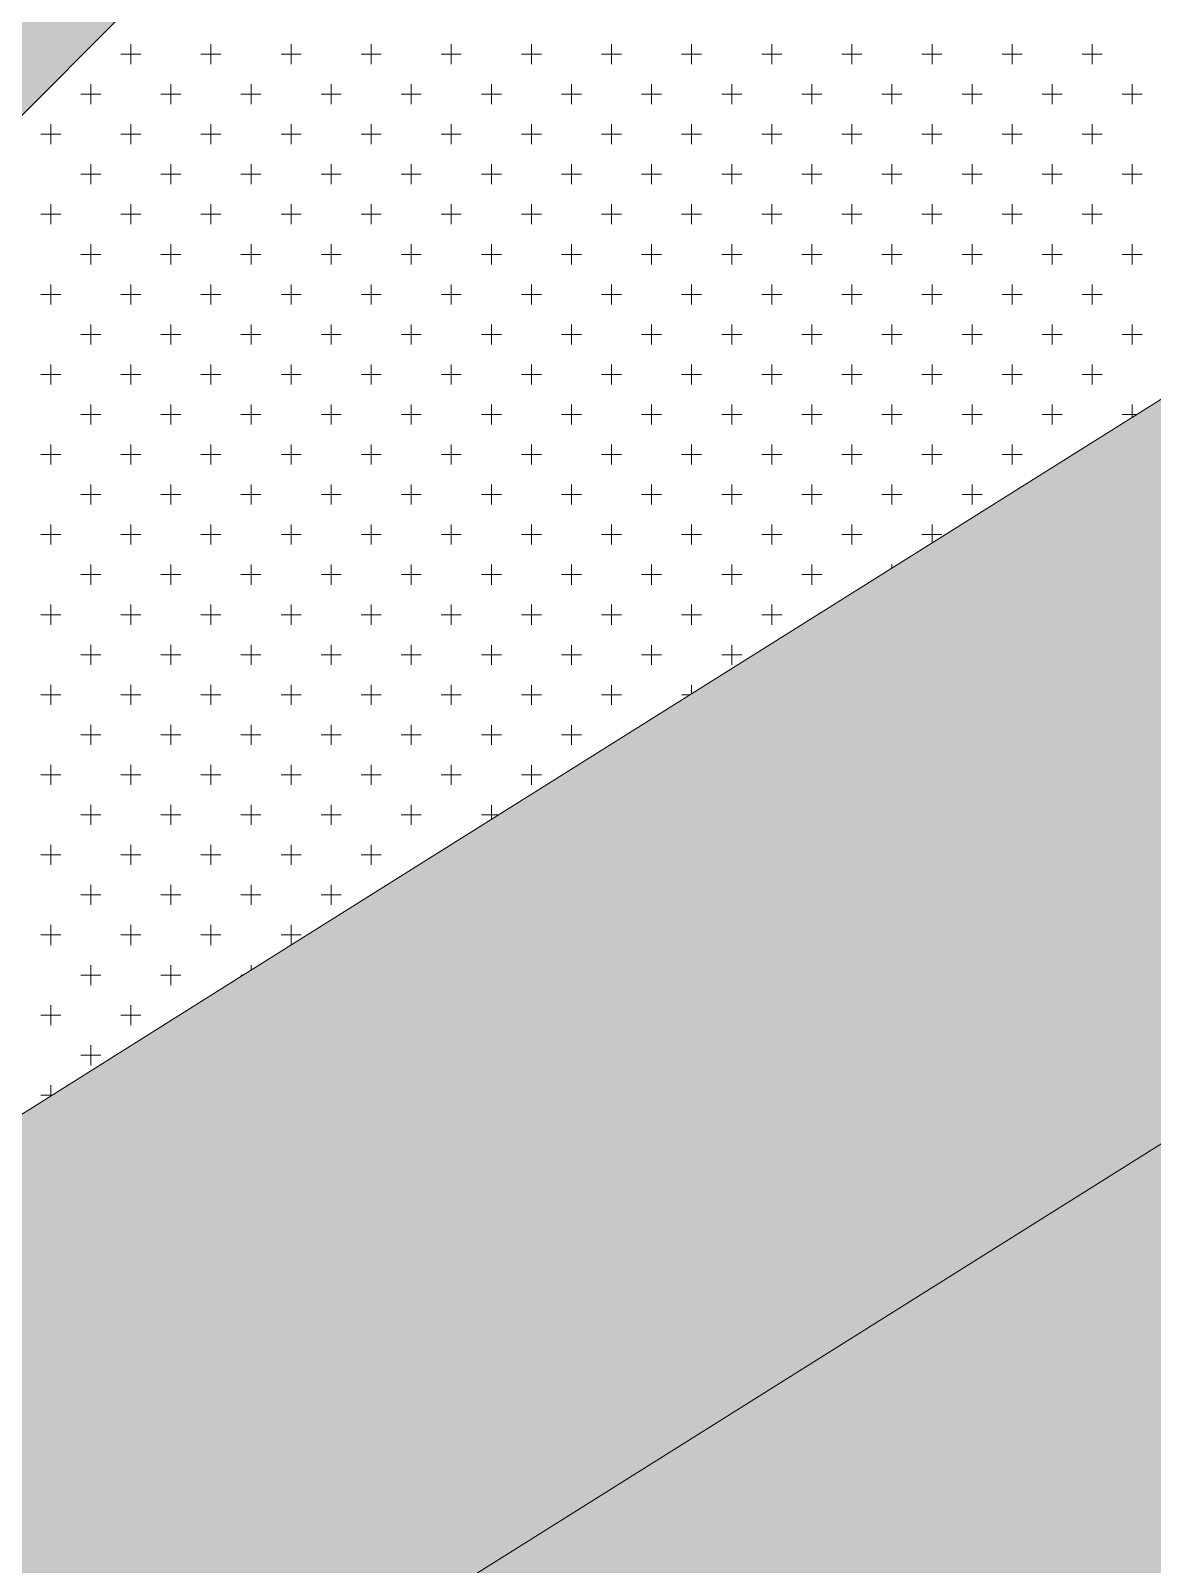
# Model space of a CAD drawing. Header units: metres. Extents: x 476631 to 477421, y 4483749 to 4484052.
# Drawn here: x 476842.93 to 476860.71, y 4483902.82 to 4483927.14 of the extents above; entities that cross this region are included whole.
import ezdxf

# ---------------------------------------------------------------- set-up
doc = ezdxf.new("R2010")
doc.units = ezdxf.units.M
for name, color, linetype, lineweight in [('M2', 1, 'Continuous', 25), ('PL_PARK', 97, 'Continuous', 0), ('serbest', 10, 'Continuous', 0), ('TK_PARSEL', 1, 'Continuous', 0)]:
    doc.layers.add(name, color=color, linetype=linetype, lineweight=lineweight)

msp = doc.modelspace()

# ---------------------------------------------------------------- hatches: boundary and pattern name
at = {"layer": 'M2', "true_color": 0x636466}
h = msp.add_hatch(color=251, dxfattribs=at)
h.dxf.hatch_style = 1
h.paths.add_polyline_path([(476851.484, 4483934.557), (476882.27, 4483950.064), (476871.379, 4483952.416), (476860.489, 4483946.931), (476849.599, 4483941.446), (476847.318, 4483940.297), (476839.144, 4483932.059), (476826.943, 4483948.275), (476821.144, 4483944.341), (476834.161, 4483927.038), (476839.13, 4483922.108)])
h = msp.add_hatch(color=251, dxfattribs=at)
h.dxf.hatch_style = 1
h.paths.add_polyline_path([(476865.334, 4483912.305), (476867.379, 4483925.396), (476824.883, 4483898.717), (476804.822, 4483898.784), (476804.037, 4483898.987), (476804.566, 4483888.784), (476827.748, 4483888.708)])
at = {"layer": 'serbest'}
h = msp.add_hatch(color=4, dxfattribs=at)
h.dxf.hatch_style = 1
h.paths.add_polyline_path([(476878.808, 4483900.104), (476868.356, 4483911.873), (476865.334, 4483912.305), (476848.735, 4483901.884), (476858.297, 4483886.653)])

# ---------------------------------------------------------------- linework, layer by layer
at = {"layer": 'PL_PARK', "color": 3}
for p, q in [((476833.681, 4483916.616), (476851.484, 4483934.557)), ((476867.61, 4483925.541), (476846.246, 4483912.129)), ((476846.246, 4483912.129), (476824.883, 4483898.717))]:
    msp.add_line(p, q, dxfattribs=at)
at = {"layer": 'PL_PARK', "color": 3, "linetype": 'Continuous'}
for p, q in [((476844.519, 4483926.611), (476844.519, 4483926.929)), ((476845.789, 4483926.611), (476845.789, 4483926.929)), ((476847.059, 4483926.611), (476847.059, 4483926.929)), ((476848.329, 4483926.611), (476848.329, 4483926.929)), ((476849.599, 4483926.611), (476849.599, 4483926.929)), ((476850.869, 4483926.611), (476850.869, 4483926.929)), ((476852.139, 4483926.611), (476852.139, 4483926.929)), ((476853.409, 4483926.611), (476853.409, 4483926.929)), ((476854.679, 4483926.611), (476854.679, 4483926.929)), ((476855.949, 4483926.611), (476855.949, 4483926.929)), ((476857.219, 4483926.611), (476857.219, 4483926.929)), ((476858.489, 4483926.611), (476858.489, 4483926.929)), ((476859.759, 4483926.611), (476859.759, 4483926.929)), ((476844.36, 4483926.77), (476844.677, 4483926.77)), ((476845.63, 4483926.77), (476845.947, 4483926.77)), ((476846.9, 4483926.77), (476847.217, 4483926.77)), ((476848.17, 4483926.77), (476848.487, 4483926.77)), ((476849.44, 4483926.77), (476849.757, 4483926.77)), ((476850.71, 4483926.77), (476851.027, 4483926.77)), ((476851.98, 4483926.77), (476852.297, 4483926.77)), ((476853.25, 4483926.77), (476853.567, 4483926.77)), ((476854.52, 4483926.77), (476854.837, 4483926.77)), ((476855.79, 4483926.77), (476856.107, 4483926.77)), ((476857.06, 4483926.77), (476857.377, 4483926.77)), ((476858.33, 4483926.77), (476858.647, 4483926.77)), ((476859.6, 4483926.77), (476859.917, 4483926.77)), ((476843.725, 4483926.135), (476844.042, 4483926.135)), ((476843.884, 4483925.976), (476843.884, 4483926.294)), ((476844.995, 4483926.135), (476845.312, 4483926.135)), ((476845.154, 4483925.976), (476845.154, 4483926.294)), ((476846.265, 4483926.135), (476846.582, 4483926.135)), ((476846.424, 4483925.976), (476846.424, 4483926.294)), ((476847.535, 4483926.135), (476847.852, 4483926.135)), ((476847.694, 4483925.976), (476847.694, 4483926.294)), ((476848.805, 4483926.135), (476849.122, 4483926.135)), ((476848.964, 4483925.976), (476848.964, 4483926.294)), ((476850.075, 4483926.135), (476850.392, 4483926.135)), ((476850.234, 4483925.976), (476850.234, 4483926.294)), ((476851.345, 4483926.135), (476851.662, 4483926.135)), ((476851.504, 4483925.976), (476851.504, 4483926.294)), ((476852.615, 4483926.135), (476852.932, 4483926.135)), ((476852.774, 4483925.976), (476852.774, 4483926.294)), ((476853.885, 4483926.135), (476854.202, 4483926.135)), ((476854.044, 4483925.976), (476854.044, 4483926.294)), ((476855.155, 4483926.135), (476855.472, 4483926.135)), ((476855.314, 4483925.976), (476855.314, 4483926.294)), ((476856.425, 4483926.135), (476856.742, 4483926.135)), ((476856.584, 4483925.976), (476856.584, 4483926.294)), ((476857.695, 4483926.135), (476858.012, 4483926.135)), ((476857.854, 4483925.976), (476857.854, 4483926.294)), ((476858.965, 4483926.135), (476859.282, 4483926.135)), ((476859.124, 4483925.976), (476859.124, 4483926.294)), ((476860.235, 4483926.135), (476860.552, 4483926.135)), ((476860.394, 4483925.976), (476860.394, 4483926.294)), ((476843.249, 4483925.341), (476843.249, 4483925.659)), ((476844.519, 4483925.341), (476844.519, 4483925.659)), ((476845.789, 4483925.341), (476845.789, 4483925.659)), ((476847.059, 4483925.341), (476847.059, 4483925.659)), ((476848.329, 4483925.341), (476848.329, 4483925.659)), ((476849.599, 4483925.341), (476849.599, 4483925.659)), ((476850.869, 4483925.341), (476850.869, 4483925.659)), ((476852.139, 4483925.341), (476852.139, 4483925.659)), ((476853.409, 4483925.341), (476853.409, 4483925.659)), ((476854.679, 4483925.341), (476854.679, 4483925.659)), ((476855.949, 4483925.341), (476855.949, 4483925.659)), ((476857.219, 4483925.341), (476857.219, 4483925.659)), ((476858.489, 4483925.341), (476858.489, 4483925.659)), ((476859.759, 4483925.341), (476859.759, 4483925.659)), ((476843.09, 4483925.5), (476843.407, 4483925.5)), ((476844.36, 4483925.5), (476844.677, 4483925.5)), ((476845.63, 4483925.5), (476845.947, 4483925.5)), ((476846.9, 4483925.5), (476847.217, 4483925.5)), ((476848.17, 4483925.5), (476848.487, 4483925.5)), ((476849.44, 4483925.5), (476849.757, 4483925.5)), ((476850.71, 4483925.5), (476851.027, 4483925.5)), ((476851.98, 4483925.5), (476852.297, 4483925.5)), ((476853.25, 4483925.5), (476853.567, 4483925.5)), ((476854.52, 4483925.5), (476854.837, 4483925.5)), ((476855.79, 4483925.5), (476856.107, 4483925.5)), ((476857.06, 4483925.5), (476857.377, 4483925.5)), ((476858.33, 4483925.5), (476858.647, 4483925.5)), ((476859.6, 4483925.5), (476859.917, 4483925.5)), ((476843.884, 4483924.706), (476843.884, 4483925.024)), ((476845.154, 4483924.706), (476845.154, 4483925.024)), ((476846.424, 4483924.706), (476846.424, 4483925.024)), ((476847.694, 4483924.706), (476847.694, 4483925.024)), ((476848.964, 4483924.706), (476848.964, 4483925.024)), ((476850.234, 4483924.706), (476850.234, 4483925.024)), ((476851.504, 4483924.706), (476851.504, 4483925.024)), ((476852.774, 4483924.706), (476852.774, 4483925.024)), ((476854.044, 4483924.706), (476854.044, 4483925.024)), ((476855.314, 4483924.706), (476855.314, 4483925.024)), ((476856.584, 4483924.706), (476856.584, 4483925.024)), ((476857.854, 4483924.706), (476857.854, 4483925.024)), ((476859.124, 4483924.706), (476859.124, 4483925.024)), ((476860.394, 4483924.706), (476860.394, 4483925.024)), ((476843.725, 4483924.865), (476844.042, 4483924.865)), ((476844.995, 4483924.865), (476845.312, 4483924.865)), ((476846.265, 4483924.865), (476846.582, 4483924.865)), ((476847.535, 4483924.865), (476847.852, 4483924.865)), ((476848.805, 4483924.865), (476849.122, 4483924.865)), ((476850.075, 4483924.865), (476850.392, 4483924.865)), ((476851.345, 4483924.865), (476851.662, 4483924.865)), ((476852.615, 4483924.865), (476852.932, 4483924.865)), ((476853.885, 4483924.865), (476854.202, 4483924.865)), ((476855.155, 4483924.865), (476855.472, 4483924.865)), ((476856.425, 4483924.865), (476856.742, 4483924.865)), ((476857.695, 4483924.865), (476858.012, 4483924.865)), ((476858.965, 4483924.865), (476859.282, 4483924.865)), ((476860.235, 4483924.865), (476860.552, 4483924.865)), ((476843.249, 4483924.071), (476843.249, 4483924.389)), ((476844.519, 4483924.071), (476844.519, 4483924.389)), ((476845.789, 4483924.071), (476845.789, 4483924.389)), ((476847.059, 4483924.071), (476847.059, 4483924.389)), ((476848.329, 4483924.071), (476848.329, 4483924.389)), ((476849.599, 4483924.071), (476849.599, 4483924.389)), ((476850.869, 4483924.071), (476850.869, 4483924.389)), ((476852.139, 4483924.071), (476852.139, 4483924.389)), ((476853.409, 4483924.071), (476853.409, 4483924.389)), ((476854.679, 4483924.071), (476854.679, 4483924.389)), ((476855.949, 4483924.071), (476855.949, 4483924.389)), ((476857.219, 4483924.071), (476857.219, 4483924.389)), ((476858.489, 4483924.071), (476858.489, 4483924.389)), ((476859.759, 4483924.071), (476859.759, 4483924.389)), ((476843.09, 4483924.23), (476843.407, 4483924.23)), ((476844.36, 4483924.23), (476844.677, 4483924.23)), ((476845.63, 4483924.23), (476845.947, 4483924.23)), ((476846.9, 4483924.23), (476847.217, 4483924.23)), ((476848.17, 4483924.23), (476848.487, 4483924.23)), ((476849.44, 4483924.23), (476849.757, 4483924.23)), ((476850.71, 4483924.23), (476851.027, 4483924.23)), ((476851.98, 4483924.23), (476852.297, 4483924.23)), ((476853.25, 4483924.23), (476853.567, 4483924.23)), ((476854.52, 4483924.23), (476854.837, 4483924.23)), ((476855.79, 4483924.23), (476856.107, 4483924.23)), ((476857.06, 4483924.23), (476857.377, 4483924.23)), ((476858.33, 4483924.23), (476858.647, 4483924.23)), ((476859.6, 4483924.23), (476859.917, 4483924.23)), ((476843.884, 4483923.436), (476843.884, 4483923.754)), ((476845.154, 4483923.436), (476845.154, 4483923.754)), ((476846.424, 4483923.436), (476846.424, 4483923.754)), ((476847.694, 4483923.436), (476847.694, 4483923.754)), ((476848.964, 4483923.436), (476848.964, 4483923.754)), ((476850.234, 4483923.436), (476850.234, 4483923.754)), ((476851.504, 4483923.436), (476851.504, 4483923.754)), ((476852.774, 4483923.436), (476852.774, 4483923.754)), ((476854.044, 4483923.436), (476854.044, 4483923.754)), ((476855.314, 4483923.436), (476855.314, 4483923.754)), ((476856.584, 4483923.436), (476856.584, 4483923.754)), ((476857.854, 4483923.436), (476857.854, 4483923.754)), ((476859.124, 4483923.436), (476859.124, 4483923.754)), ((476860.394, 4483923.436), (476860.394, 4483923.754)), ((476843.725, 4483923.595), (476844.042, 4483923.595)), ((476844.995, 4483923.595), (476845.312, 4483923.595)), ((476846.265, 4483923.595), (476846.582, 4483923.595)), ((476847.535, 4483923.595), (476847.852, 4483923.595)), ((476848.805, 4483923.595), (476849.122, 4483923.595)), ((476850.075, 4483923.595), (476850.392, 4483923.595)), ((476851.345, 4483923.595), (476851.662, 4483923.595)), ((476852.615, 4483923.595), (476852.932, 4483923.595)), ((476853.885, 4483923.595), (476854.202, 4483923.595)), ((476855.155, 4483923.595), (476855.472, 4483923.595)), ((476856.425, 4483923.595), (476856.742, 4483923.595)), ((476857.695, 4483923.595), (476858.012, 4483923.595)), ((476858.965, 4483923.595), (476859.282, 4483923.595)), ((476860.235, 4483923.595), (476860.552, 4483923.595)), ((476843.09, 4483922.96), (476843.407, 4483922.96)), ((476843.249, 4483922.801), (476843.249, 4483923.119)), ((476844.36, 4483922.96), (476844.677, 4483922.96)), ((476844.519, 4483922.801), (476844.519, 4483923.119)), ((476845.63, 4483922.96), (476845.947, 4483922.96)), ((476845.789, 4483922.801), (476845.789, 4483923.119)), ((476846.9, 4483922.96), (476847.217, 4483922.96)), ((476847.059, 4483922.801), (476847.059, 4483923.119)), ((476848.17, 4483922.96), (476848.487, 4483922.96)), ((476848.329, 4483922.801), (476848.329, 4483923.119)), ((476849.44, 4483922.96), (476849.757, 4483922.96)), ((476849.599, 4483922.801), (476849.599, 4483923.119)), ((476850.71, 4483922.96), (476851.027, 4483922.96)), ((476850.869, 4483922.801), (476850.869, 4483923.119)), ((476851.98, 4483922.96), (476852.297, 4483922.96)), ((476852.139, 4483922.801), (476852.139, 4483923.119)), ((476853.25, 4483922.96), (476853.567, 4483922.96)), ((476853.409, 4483922.801), (476853.409, 4483923.119)), ((476854.52, 4483922.96), (476854.837, 4483922.96)), ((476854.679, 4483922.801), (476854.679, 4483923.119)), ((476855.79, 4483922.96), (476856.107, 4483922.96)), ((476855.949, 4483922.801), (476855.949, 4483923.119)), ((476857.06, 4483922.96), (476857.377, 4483922.96)), ((476857.219, 4483922.801), (476857.219, 4483923.119)), ((476858.33, 4483922.96), (476858.647, 4483922.96)), ((476858.489, 4483922.801), (476858.489, 4483923.119)), ((476859.6, 4483922.96), (476859.917, 4483922.96)), ((476859.759, 4483922.801), (476859.759, 4483923.119)), ((476843.884, 4483922.166), (476843.884, 4483922.484)), ((476845.154, 4483922.166), (476845.154, 4483922.484)), ((476846.424, 4483922.166), (476846.424, 4483922.484)), ((476847.694, 4483922.166), (476847.694, 4483922.484)), ((476848.964, 4483922.166), (476848.964, 4483922.484)), ((476850.234, 4483922.166), (476850.234, 4483922.484)), ((476851.504, 4483922.166), (476851.504, 4483922.484)), ((476852.774, 4483922.166), (476852.774, 4483922.484)), ((476854.044, 4483922.166), (476854.044, 4483922.484)), ((476855.314, 4483922.166), (476855.314, 4483922.484)), ((476856.584, 4483922.166), (476856.584, 4483922.484)), ((476857.854, 4483922.166), (476857.854, 4483922.484)), ((476859.124, 4483922.166), (476859.124, 4483922.484)), ((476860.394, 4483922.166), (476860.394, 4483922.484)), ((476843.725, 4483922.325), (476844.042, 4483922.325)), ((476844.995, 4483922.325), (476845.312, 4483922.325)), ((476846.265, 4483922.325), (476846.582, 4483922.325)), ((476847.535, 4483922.325), (476847.852, 4483922.325)), ((476848.805, 4483922.325), (476849.122, 4483922.325)), ((476850.075, 4483922.325), (476850.392, 4483922.325)), ((476851.345, 4483922.325), (476851.662, 4483922.325)), ((476852.615, 4483922.325), (476852.932, 4483922.325)), ((476853.885, 4483922.325), (476854.202, 4483922.325)), ((476855.155, 4483922.325), (476855.472, 4483922.325)), ((476856.425, 4483922.325), (476856.742, 4483922.325)), ((476857.695, 4483922.325), (476858.012, 4483922.325)), ((476858.965, 4483922.325), (476859.282, 4483922.325)), ((476860.235, 4483922.325), (476860.552, 4483922.325)), ((476843.249, 4483921.531), (476843.249, 4483921.849)), ((476844.519, 4483921.531), (476844.519, 4483921.849)), ((476845.789, 4483921.531), (476845.789, 4483921.849)), ((476847.059, 4483921.531), (476847.059, 4483921.849)), ((476848.329, 4483921.531), (476848.329, 4483921.849)), ((476849.599, 4483921.531), (476849.599, 4483921.849)), ((476850.869, 4483921.531), (476850.869, 4483921.849)), ((476852.139, 4483921.531), (476852.139, 4483921.849)), ((476853.409, 4483921.531), (476853.409, 4483921.849)), ((476854.679, 4483921.531), (476854.679, 4483921.849)), ((476855.949, 4483921.531), (476855.949, 4483921.849)), ((476857.219, 4483921.531), (476857.219, 4483921.849)), ((476858.489, 4483921.531), (476858.489, 4483921.849)), ((476859.759, 4483921.531), (476859.759, 4483921.849)), ((476843.09, 4483921.69), (476843.407, 4483921.69)), ((476844.36, 4483921.69), (476844.677, 4483921.69)), ((476845.63, 4483921.69), (476845.947, 4483921.69)), ((476846.9, 4483921.69), (476847.217, 4483921.69)), ((476848.17, 4483921.69), (476848.487, 4483921.69)), ((476849.44, 4483921.69), (476849.757, 4483921.69)), ((476850.71, 4483921.69), (476851.027, 4483921.69)), ((476851.98, 4483921.69), (476852.297, 4483921.69)), ((476853.25, 4483921.69), (476853.567, 4483921.69)), ((476854.52, 4483921.69), (476854.837, 4483921.69)), ((476855.79, 4483921.69), (476856.107, 4483921.69)), ((476857.06, 4483921.69), (476857.377, 4483921.69)), ((476858.33, 4483921.69), (476858.647, 4483921.69)), ((476859.6, 4483921.69), (476859.917, 4483921.69)), ((476843.725, 4483921.055), (476844.042, 4483921.055)), ((476843.884, 4483920.896), (476843.884, 4483921.214)), ((476844.995, 4483921.055), (476845.312, 4483921.055)), ((476845.154, 4483920.896), (476845.154, 4483921.214)), ((476846.265, 4483921.055), (476846.582, 4483921.055)), ((476846.424, 4483920.896), (476846.424, 4483921.214)), ((476847.535, 4483921.055), (476847.852, 4483921.055)), ((476847.694, 4483920.896), (476847.694, 4483921.214)), ((476848.805, 4483921.055), (476849.122, 4483921.055)), ((476848.964, 4483920.896), (476848.964, 4483921.214)), ((476850.075, 4483921.055), (476850.392, 4483921.055)), ((476850.234, 4483920.896), (476850.234, 4483921.214)), ((476851.345, 4483921.055), (476851.662, 4483921.055)), ((476851.504, 4483920.896), (476851.504, 4483921.214)), ((476852.615, 4483921.055), (476852.932, 4483921.055)), ((476852.774, 4483920.896), (476852.774, 4483921.214)), ((476853.885, 4483921.055), (476854.202, 4483921.055)), ((476854.044, 4483920.896), (476854.044, 4483921.214)), ((476855.155, 4483921.055), (476855.472, 4483921.055)), ((476855.314, 4483920.896), (476855.314, 4483921.214)), ((476856.425, 4483921.055), (476856.742, 4483921.055)), ((476856.584, 4483920.896), (476856.584, 4483921.214)), ((476857.695, 4483921.055), (476858.012, 4483921.055)), ((476857.854, 4483920.896), (476857.854, 4483921.214)), ((476858.965, 4483921.055), (476859.282, 4483921.055)), ((476859.124, 4483920.896), (476859.124, 4483921.214)), ((476860.235, 4483921.055), (476860.464, 4483921.055)), ((476860.394, 4483921.011), (476860.394, 4483921.214)), ((476843.249, 4483920.261), (476843.249, 4483920.579)), ((476844.519, 4483920.261), (476844.519, 4483920.579)), ((476845.789, 4483920.261), (476845.789, 4483920.579)), ((476847.059, 4483920.261), (476847.059, 4483920.579)), ((476848.329, 4483920.261), (476848.329, 4483920.579)), ((476849.599, 4483920.261), (476849.599, 4483920.579)), ((476850.869, 4483920.261), (476850.869, 4483920.579)), ((476852.139, 4483920.261), (476852.139, 4483920.579)), ((476853.409, 4483920.261), (476853.409, 4483920.579)), ((476854.679, 4483920.261), (476854.679, 4483920.579)), ((476855.949, 4483920.261), (476855.949, 4483920.579)), ((476857.219, 4483920.261), (476857.219, 4483920.579)), ((476858.489, 4483920.261), (476858.489, 4483920.579)), ((476843.09, 4483920.42), (476843.407, 4483920.42)), ((476844.36, 4483920.42), (476844.677, 4483920.42)), ((476845.63, 4483920.42), (476845.947, 4483920.42)), ((476846.9, 4483920.42), (476847.217, 4483920.42)), ((476848.17, 4483920.42), (476848.487, 4483920.42)), ((476849.44, 4483920.42), (476849.757, 4483920.42)), ((476850.71, 4483920.42), (476851.027, 4483920.42)), ((476851.98, 4483920.42), (476852.297, 4483920.42)), ((476853.25, 4483920.42), (476853.567, 4483920.42)), ((476854.52, 4483920.42), (476854.837, 4483920.42)), ((476855.79, 4483920.42), (476856.107, 4483920.42)), ((476857.06, 4483920.42), (476857.377, 4483920.42)), ((476858.33, 4483920.42), (476858.647, 4483920.42)), ((476843.725, 4483919.785), (476844.042, 4483919.785)), ((476843.884, 4483919.626), (476843.884, 4483919.944)), ((476844.995, 4483919.785), (476845.312, 4483919.785)), ((476845.154, 4483919.626), (476845.154, 4483919.944)), ((476846.265, 4483919.785), (476846.582, 4483919.785)), ((476846.424, 4483919.626), (476846.424, 4483919.944)), ((476847.535, 4483919.785), (476847.852, 4483919.785)), ((476847.694, 4483919.626), (476847.694, 4483919.944)), ((476848.805, 4483919.785), (476849.122, 4483919.785)), ((476848.964, 4483919.626), (476848.964, 4483919.944)), ((476850.075, 4483919.785), (476850.392, 4483919.785)), ((476850.234, 4483919.626), (476850.234, 4483919.944)), ((476851.345, 4483919.785), (476851.662, 4483919.785)), ((476851.504, 4483919.626), (476851.504, 4483919.944)), ((476852.615, 4483919.785), (476852.932, 4483919.785)), ((476852.774, 4483919.626), (476852.774, 4483919.944)), ((476853.885, 4483919.785), (476854.202, 4483919.785)), ((476854.044, 4483919.626), (476854.044, 4483919.944)), ((476855.155, 4483919.785), (476855.472, 4483919.785)), ((476855.314, 4483919.626), (476855.314, 4483919.944)), ((476856.425, 4483919.785), (476856.742, 4483919.785)), ((476856.584, 4483919.626), (476856.584, 4483919.944)), ((476857.695, 4483919.785), (476858.012, 4483919.785)), ((476857.854, 4483919.626), (476857.854, 4483919.944)), ((476843.249, 4483918.991), (476843.249, 4483919.309)), ((476844.519, 4483918.991), (476844.519, 4483919.309)), ((476845.789, 4483918.991), (476845.789, 4483919.309)), ((476847.059, 4483918.991), (476847.059, 4483919.309)), ((476848.329, 4483918.991), (476848.329, 4483919.309)), ((476849.599, 4483918.991), (476849.599, 4483919.309)), ((476850.869, 4483918.991), (476850.869, 4483919.309)), ((476852.139, 4483918.991), (476852.139, 4483919.309)), ((476853.409, 4483918.991), (476853.409, 4483919.309)), ((476854.679, 4483918.991), (476854.679, 4483919.309)), ((476855.949, 4483918.991), (476855.949, 4483919.309)), ((476857.219, 4483919.017), (476857.219, 4483919.309)), ((476843.09, 4483919.15), (476843.407, 4483919.15)), ((476844.36, 4483919.15), (476844.677, 4483919.15)), ((476845.63, 4483919.15), (476845.947, 4483919.15)), ((476846.9, 4483919.15), (476847.217, 4483919.15)), ((476848.17, 4483919.15), (476848.487, 4483919.15)), ((476849.44, 4483919.15), (476849.757, 4483919.15)), ((476850.71, 4483919.15), (476851.027, 4483919.15)), ((476851.98, 4483919.15), (476852.297, 4483919.15)), ((476853.25, 4483919.15), (476853.567, 4483919.15)), ((476854.52, 4483919.15), (476854.837, 4483919.15)), ((476855.79, 4483919.15), (476856.107, 4483919.15)), ((476857.06, 4483919.15), (476857.377, 4483919.15)), ((476843.884, 4483918.356), (476843.884, 4483918.674)), ((476845.154, 4483918.356), (476845.154, 4483918.674)), ((476846.424, 4483918.356), (476846.424, 4483918.674)), ((476847.694, 4483918.356), (476847.694, 4483918.674)), ((476848.964, 4483918.356), (476848.964, 4483918.674)), ((476850.234, 4483918.356), (476850.234, 4483918.674)), ((476851.504, 4483918.356), (476851.504, 4483918.674)), ((476852.774, 4483918.356), (476852.774, 4483918.674)), ((476854.044, 4483918.356), (476854.044, 4483918.674)), ((476855.314, 4483918.356), (476855.314, 4483918.674)), ((476856.584, 4483918.619), (476856.584, 4483918.674)), ((476843.725, 4483918.515), (476844.042, 4483918.515)), ((476844.995, 4483918.515), (476845.312, 4483918.515)), ((476846.265, 4483918.515), (476846.582, 4483918.515)), ((476847.535, 4483918.515), (476847.852, 4483918.515)), ((476848.805, 4483918.515), (476849.122, 4483918.515)), ((476850.075, 4483918.515), (476850.392, 4483918.515)), ((476851.345, 4483918.515), (476851.662, 4483918.515)), ((476852.615, 4483918.515), (476852.932, 4483918.515)), ((476853.885, 4483918.515), (476854.202, 4483918.515)), ((476855.155, 4483918.515), (476855.472, 4483918.515)), ((476843.09, 4483917.88), (476843.407, 4483917.88)), ((476843.249, 4483917.721), (476843.249, 4483918.039)), ((476844.36, 4483917.88), (476844.677, 4483917.88)), ((476844.519, 4483917.721), (476844.519, 4483918.039)), ((476845.63, 4483917.88), (476845.947, 4483917.88)), ((476845.789, 4483917.721), (476845.789, 4483918.039)), ((476846.9, 4483917.88), (476847.217, 4483917.88)), ((476847.059, 4483917.721), (476847.059, 4483918.039)), ((476848.17, 4483917.88), (476848.487, 4483917.88)), ((476848.329, 4483917.721), (476848.329, 4483918.039)), ((476849.44, 4483917.88), (476849.757, 4483917.88)), ((476849.599, 4483917.721), (476849.599, 4483918.039)), ((476850.71, 4483917.88), (476851.027, 4483917.88)), ((476850.869, 4483917.721), (476850.869, 4483918.039)), ((476851.98, 4483917.88), (476852.297, 4483917.88)), ((476852.139, 4483917.721), (476852.139, 4483918.039)), ((476853.25, 4483917.88), (476853.567, 4483917.88)), ((476853.409, 4483917.721), (476853.409, 4483918.039)), ((476854.52, 4483917.88), (476854.837, 4483917.88)), ((476854.679, 4483917.721), (476854.679, 4483918.039)), ((476843.884, 4483917.086), (476843.884, 4483917.404)), ((476845.154, 4483917.086), (476845.154, 4483917.404)), ((476846.424, 4483917.086), (476846.424, 4483917.404)), ((476847.694, 4483917.086), (476847.694, 4483917.404)), ((476848.964, 4483917.086), (476848.964, 4483917.404)), ((476850.234, 4483917.086), (476850.234, 4483917.404)), ((476851.504, 4483917.086), (476851.504, 4483917.404)), ((476852.774, 4483917.086), (476852.774, 4483917.404)), ((476854.044, 4483917.086), (476854.044, 4483917.404)), ((476843.725, 4483917.245), (476844.042, 4483917.245)), ((476844.995, 4483917.245), (476845.312, 4483917.245)), ((476846.265, 4483917.245), (476846.582, 4483917.245)), ((476847.535, 4483917.245), (476847.852, 4483917.245)), ((476848.805, 4483917.245), (476849.122, 4483917.245)), ((476850.075, 4483917.245), (476850.392, 4483917.245)), ((476851.345, 4483917.245), (476851.662, 4483917.245)), ((476852.615, 4483917.245), (476852.932, 4483917.245)), ((476853.885, 4483917.245), (476854.202, 4483917.245)), ((476843.09, 4483916.61), (476843.407, 4483916.61)), ((476843.249, 4483916.451), (476843.249, 4483916.769)), ((476844.36, 4483916.61), (476844.677, 4483916.61)), ((476844.519, 4483916.451), (476844.519, 4483916.769)), ((476845.63, 4483916.61), (476845.947, 4483916.61)), ((476845.789, 4483916.451), (476845.789, 4483916.769)), ((476846.9, 4483916.61), (476847.217, 4483916.61)), ((476847.059, 4483916.451), (476847.059, 4483916.769)), ((476848.17, 4483916.61), (476848.487, 4483916.61)), ((476848.329, 4483916.451), (476848.329, 4483916.769)), ((476849.44, 4483916.61), (476849.757, 4483916.61)), ((476849.599, 4483916.451), (476849.599, 4483916.769)), ((476850.71, 4483916.61), (476851.027, 4483916.61)), ((476850.869, 4483916.451), (476850.869, 4483916.769)), ((476851.98, 4483916.61), (476852.297, 4483916.61)), ((476852.139, 4483916.451), (476852.139, 4483916.769)), ((476853.25, 4483916.61), (476853.384, 4483916.61)), ((476853.409, 4483916.625), (476853.409, 4483916.769)), ((476843.884, 4483915.816), (476843.884, 4483916.134)), ((476845.154, 4483915.816), (476845.154, 4483916.134)), ((476846.424, 4483915.816), (476846.424, 4483916.134)), ((476847.694, 4483915.816), (476847.694, 4483916.134)), ((476848.964, 4483915.816), (476848.964, 4483916.134)), ((476850.234, 4483915.816), (476850.234, 4483916.134)), ((476851.504, 4483915.816), (476851.504, 4483916.134)), ((476843.725, 4483915.975), (476844.042, 4483915.975)), ((476844.995, 4483915.975), (476845.312, 4483915.975)), ((476846.265, 4483915.975), (476846.582, 4483915.975)), ((476847.535, 4483915.975), (476847.852, 4483915.975)), ((476848.805, 4483915.975), (476849.122, 4483915.975)), ((476850.075, 4483915.975), (476850.392, 4483915.975)), ((476851.345, 4483915.975), (476851.662, 4483915.975)), ((476843.249, 4483915.181), (476843.249, 4483915.499)), ((476844.519, 4483915.181), (476844.519, 4483915.499)), ((476845.789, 4483915.181), (476845.789, 4483915.499)), ((476847.059, 4483915.181), (476847.059, 4483915.499)), ((476848.329, 4483915.181), (476848.329, 4483915.499)), ((476849.599, 4483915.181), (476849.599, 4483915.499)), ((476850.869, 4483915.181), (476850.869, 4483915.499)), ((476843.09, 4483915.34), (476843.407, 4483915.34)), ((476844.36, 4483915.34), (476844.677, 4483915.34)), ((476845.63, 4483915.34), (476845.947, 4483915.34)), ((476846.9, 4483915.34), (476847.217, 4483915.34)), ((476848.17, 4483915.34), (476848.487, 4483915.34)), ((476849.44, 4483915.34), (476849.757, 4483915.34)), ((476850.71, 4483915.34), (476851.027, 4483915.34)), ((476843.725, 4483914.705), (476844.042, 4483914.705)), ((476843.884, 4483914.546), (476843.884, 4483914.864)), ((476844.995, 4483914.705), (476845.312, 4483914.705)), ((476845.154, 4483914.546), (476845.154, 4483914.864)), ((476846.265, 4483914.705), (476846.582, 4483914.705)), ((476846.424, 4483914.546), (476846.424, 4483914.864)), ((476847.535, 4483914.705), (476847.852, 4483914.705)), ((476847.694, 4483914.546), (476847.694, 4483914.864)), ((476848.805, 4483914.705), (476849.122, 4483914.705)), ((476848.964, 4483914.546), (476848.964, 4483914.864)), ((476850.075, 4483914.705), (476850.35, 4483914.705)), ((476850.234, 4483914.632), (476850.234, 4483914.864)), ((476843.249, 4483913.911), (476843.249, 4483914.229)), ((476844.519, 4483913.911), (476844.519, 4483914.229)), ((476845.789, 4483913.911), (476845.789, 4483914.229)), ((476847.059, 4483913.911), (476847.059, 4483914.229)), ((476848.329, 4483913.911), (476848.329, 4483914.229)), ((476843.09, 4483914.07), (476843.407, 4483914.07)), ((476844.36, 4483914.07), (476844.677, 4483914.07)), ((476845.63, 4483914.07), (476845.947, 4483914.07)), ((476846.9, 4483914.07), (476847.217, 4483914.07)), ((476848.17, 4483914.07), (476848.487, 4483914.07)), ((476843.884, 4483913.276), (476843.884, 4483913.594)), ((476845.154, 4483913.276), (476845.154, 4483913.594)), ((476846.424, 4483913.276), (476846.424, 4483913.594)), ((476847.694, 4483913.276), (476847.694, 4483913.594)), ((476843.725, 4483913.435), (476844.042, 4483913.435)), ((476844.995, 4483913.435), (476845.312, 4483913.435)), ((476846.265, 4483913.435), (476846.582, 4483913.435)), ((476847.535, 4483913.435), (476847.852, 4483913.435)), ((476843.249, 4483912.641), (476843.249, 4483912.959)), ((476844.519, 4483912.641), (476844.519, 4483912.959)), ((476845.789, 4483912.641), (476845.789, 4483912.959)), ((476847.059, 4483912.641), (476847.059, 4483912.959)), ((476843.09, 4483912.8), (476843.407, 4483912.8)), ((476844.36, 4483912.8), (476844.677, 4483912.8)), ((476845.63, 4483912.8), (476845.947, 4483912.8)), ((476846.9, 4483912.8), (476847.217, 4483912.8)), ((476843.884, 4483912.006), (476843.884, 4483912.324)), ((476845.154, 4483912.006), (476845.154, 4483912.324)), ((476846.424, 4483912.24), (476846.424, 4483912.324)), ((476843.725, 4483912.165), (476844.042, 4483912.165)), ((476844.995, 4483912.165), (476845.312, 4483912.165)), ((476846.265, 4483912.165), (476846.304, 4483912.165)), ((476843.09, 4483911.53), (476843.407, 4483911.53)), ((476843.249, 4483911.371), (476843.249, 4483911.689)), ((476844.36, 4483911.53), (476844.677, 4483911.53)), ((476844.519, 4483911.371), (476844.519, 4483911.689)), ((476843.884, 4483910.736), (476843.884, 4483911.054)), ((476843.725, 4483910.895), (476844.042, 4483910.895)), ((476843.249, 4483910.247), (476843.249, 4483910.419)), ((476843.09, 4483910.26), (476843.27, 4483910.26))]:
    msp.add_line(p, q, dxfattribs=at)
at = {"layer": 'TK_PARSEL'}
msp.add_line((476848.735, 4483901.884), (476865.334, 4483912.305), dxfattribs=at)

doc.saveas('drawing.dxf')
